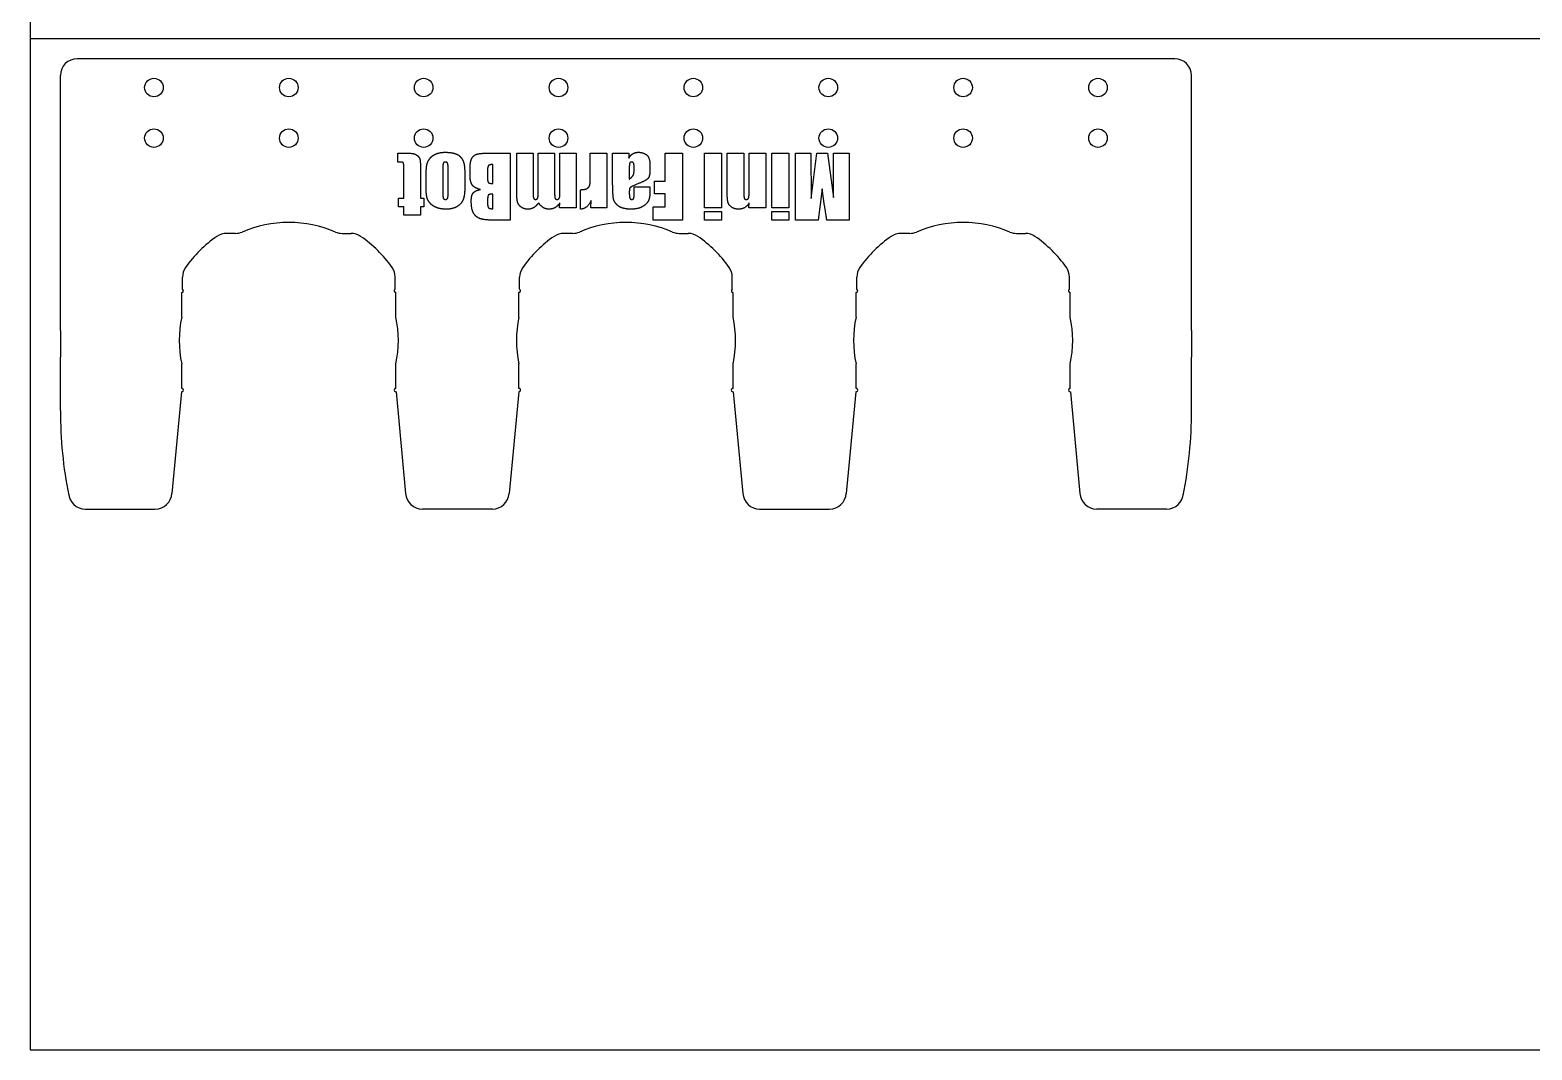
# Model space of a CAD drawing. Header units: millimetres. Extents: x 169 to 969, y 234 to 834.
# Drawn here: x 169.1 to 614.6, y 233.8 to 536.3 of the extents above; entities that cross this region are included whole.
import ezdxf

# ---------------------------------------------------------------- set-up
doc = ezdxf.new("R2010")
doc.units = ezdxf.units.MM
doc.header["$MEASUREMENT"] = 0
for name, color, linetype, true_color in [('標籤$切斷線', 1, 'Continuous', 0xff0000), ('邊框空跑', 4, 'Continuous', 0x00ffff), ('預設值', 18, 'Continuous', 0x000000), ('預設值$零件切斷線', 1, 'Continuous', 0xff0000), ('預設值$零件切斷線$零件邊框切斷', 5, 'Continuous', 0x0000ff)]:
    doc.layers.add(name, color=color, linetype=linetype, true_color=true_color)

msp = doc.modelspace()

# ---------------------------------------------------------------- linework, layer by layer
at = {"layer": '標籤$切斷線'}
msp.add_line((169.11, 533.76), (969.11, 533.76), dxfattribs=at)
at = {"layer": '邊框空跑'}
msp.add_lwpolyline([(969.11, 833.76), (169.11, 833.76), (169.11, 233.76), (969.11, 233.76)], close=True, dxfattribs=at)
at = {"layer": '預設值'}
for p, q in [((278.17, 497.11), (278.17, 499.76)), ((278.17, 499.76), (280.24, 499.76)), ((305.62, 499.76), (311.55, 499.76)), ((311.55, 499.76), (311.55, 479.88)), ((313.47, 488.15), (313.47, 499.76)), ((313.47, 499.76), (318.29, 499.76)), ((318.29, 499.76), (318.29, 489.11)), ((319.86, 489.11), (319.86, 499.76)), ((319.86, 499.76), (324.68, 499.76)), ((324.68, 499.76), (324.68, 489.38)), ((326.25, 488.43), (326.25, 499.76)), ((326.25, 499.76), (331.06, 499.76)), ((331.06, 499.76), (331.06, 483.49)), ((335.28, 493.33), (335.28, 499.76)), ((335.28, 499.76), (340.22, 499.76)), ((340.22, 499.76), (340.22, 483.49)), ((341.91, 491.56), (341.91, 499.76)), ((341.91, 499.76), (346.73, 499.76)), ((346.73, 499.76), (346.73, 498.25)), ((357.45, 491.44), (357.45, 499.76)), ((357.45, 499.76), (362.63, 499.76)), ((362.63, 499.76), (362.63, 479.88)), ((369.14, 483.49), (369.14, 499.76)), ((369.14, 499.76), (374.2, 499.76)), ((374.2, 499.76), (374.2, 483.49)), ((375.88, 488.31), (375.88, 499.76)), ((375.88, 499.76), (380.82, 499.76)), ((380.82, 499.76), (380.82, 488.45)), ((382.39, 488.72), (382.39, 499.76)), ((382.39, 499.76), (387.33, 499.76)), ((387.33, 499.76), (387.33, 483.49)), ((389.14, 483.49), (389.14, 499.76)), ((389.14, 499.76), (394.2, 499.76)), ((394.2, 499.76), (394.2, 483.49)), ((396.13, 479.88), (396.13, 499.76)), ((396.13, 499.76), (400.7, 499.76)), ((400.7, 499.76), (400.76, 486.34)), ((400.76, 486.34), (402.51, 499.76)), ((402.51, 499.76), (405.64, 499.76)), ((405.64, 499.76), (407.39, 486.58)), ((407.39, 486.58), (407.45, 499.76)), ((407.45, 499.76), (412.03, 499.76)), ((412.03, 499.76), (412.03, 479.88)), ((279.98, 486.38), (279.98, 495.12)), ((284.92, 494.69), (284.92, 486.38)), ((291.55, 495.42), (291.55, 487.92)), ((293.11, 487.92), (293.11, 495.26)), ((299.62, 493.22), (299.62, 495.07)), ((304.8, 494.5), (304.8, 492.61)), ((306.37, 490.72), (306.37, 496.38)), ((346.85, 495.32), (346.85, 492)), ((352.99, 496.08), (352.99, 494.75)), ((286.61, 489.14), (286.61, 493.13)), ((298.05, 493.67), (298.05, 489.5)), ((354.32, 487.71), (354.32, 491.44)), ((354.32, 491.44), (357.45, 491.44)), ((278.41, 483.85), (278.41, 486.38)), ((278.41, 486.38), (279.98, 486.38)), ((284.92, 486.38), (285.88, 486.38)), ((285.88, 486.38), (285.88, 483.85)), ((306.37, 483.25), (306.37, 487.59)), ((332.39, 483.13), (332.39, 488.91)), ((335.4, 483.49), (335.52, 485.68)), ((348.29, 489.76), (352.99, 489.76)), ((348.29, 488.04), (348.29, 489.76)), ((352.99, 489.76), (352.99, 488.66)), ((357.45, 487.71), (354.32, 487.71)), ((357.45, 483.85), (357.45, 487.71)), ((404.02, 489.16), (402.84, 479.88)), ((404.79, 484.09), (404.02, 489.16)), ((279.98, 483.85), (278.41, 483.85)), ((279.98, 481.32), (279.98, 483.85)), ((284.92, 481.32), (279.98, 481.32)), ((285.88, 483.85), (284.92, 483.85)), ((284.92, 483.85), (284.92, 481.32)), ((326.13, 483.49), (326.25, 485.03)), ((331.06, 483.49), (326.13, 483.49)), ((340.22, 483.49), (335.4, 483.49)), ((353.96, 479.88), (353.96, 483.85)), ((353.96, 483.85), (357.45, 483.85)), ((374.2, 483.49), (369.14, 483.49)), ((369.14, 479.88), (369.14, 482.41)), ((369.14, 482.41), (374.2, 482.41)), ((374.2, 482.41), (374.2, 479.88)), ((382.27, 483.49), (382.39, 484.97)), ((387.33, 483.49), (382.27, 483.49)), ((394.2, 483.49), (389.14, 483.49)), ((389.14, 479.88), (389.14, 482.41)), ((389.14, 482.41), (394.2, 482.41)), ((394.2, 482.41), (394.2, 479.88)), ((311.55, 479.88), (306.43, 479.88)), ((362.63, 479.88), (353.96, 479.88)), ((374.2, 479.88), (369.14, 479.88)), ((394.2, 479.88), (389.14, 479.88)), ((402.84, 479.88), (396.13, 479.88)), ((412.03, 479.88), (405.43, 479.88))]:
    msp.add_line(p, q, dxfattribs=at)
for points in [[(280.24, 499.76), (282, 499.76), (282.75, 499.61)], [(282.75, 499.61), (283.5, 499.47), (284.07, 498.96)], [(284.07, 498.96), (284.64, 498.45), (284.78, 497.79)], [(287.78, 498.26), (288.51, 499.15), (289.65, 499.57)], [(289.65, 499.57), (290.8, 500), (292.28, 500)], [(292.28, 500), (293.94, 500), (295.09, 499.64)], [(295.09, 499.64), (296.24, 499.27), (296.87, 498.54)], [(300.08, 498.07), (300.53, 499.04), (301.53, 499.4)], [(301.53, 499.4), (302.53, 499.76), (305.62, 499.76)], [(346.73, 498.25), (347.18, 499.12), (347.88, 499.56)], [(347.88, 499.56), (348.59, 500), (349.57, 500)], [(349.57, 500), (350.85, 500), (351.92, 499.27)], [(351.92, 499.27), (352.99, 498.54), (352.99, 496.08)], [(279.79, 496.92), (279.59, 497.11), (278.17, 497.11)], [(279.98, 495.12), (279.98, 496.74), (279.79, 496.92)], [(284.78, 497.79), (284.92, 497.13), (284.92, 494.69)], [(286.61, 493.13), (286.61, 495.32), (286.83, 496.35)], [(286.83, 496.35), (287.05, 497.37), (287.78, 498.26)], [(291.7, 496.79), (291.55, 496.47), (291.55, 495.42)], [(292.33, 497.11), (291.85, 497.11), (291.7, 496.79)], [(292.95, 496.76), (292.79, 497.11), (292.33, 497.11)], [(293.11, 495.26), (293.11, 496.41), (292.95, 496.76)], [(296.87, 498.54), (297.51, 497.81), (297.78, 496.78)], [(297.78, 496.78), (298.05, 495.74), (298.05, 493.67)], [(299.62, 495.07), (299.62, 497.09), (300.08, 498.07)], [(305.08, 496.03), (304.8, 495.72), (304.8, 494.5)], [(306.37, 496.38), (305.36, 496.35), (305.08, 496.03)], [(346.98, 496.82), (346.85, 496.53), (346.85, 495.32)], [(347.54, 497.11), (347.11, 497.11), (346.98, 496.82)], [(348.14, 496.74), (347.99, 497.11), (347.54, 497.11)], [(348.12, 493.44), (348.29, 494.03), (348.29, 495.12)], [(348.29, 495.12), (348.29, 496.38), (348.14, 496.74)], [(352.99, 494.75), (352.99, 492.93), (352.42, 492.27)], [(300.26, 490.32), (299.62, 491.27), (299.62, 493.22)], [(302.69, 488.97), (300.9, 489.38), (300.26, 490.32)], [(304.8, 492.61), (304.8, 491.31), (305.05, 491.03)], [(305.05, 491.03), (305.3, 490.76), (306.37, 490.72)], [(334.36, 489.28), (334.99, 489.65), (335.14, 490.31)], [(335.14, 490.31), (335.28, 490.96), (335.28, 493.33)], [(342.16, 486.21), (341.91, 487.51), (341.91, 491.56)], [(346.85, 492), (347.94, 492.86), (348.12, 493.44)], [(349.6, 490.72), (347.19, 489.77), (347.02, 489.44)], [(352.42, 492.27), (351.85, 491.61), (349.6, 490.72)], [(286.85, 486.56), (286.61, 487.41), (286.61, 489.14)], [(287.74, 484.92), (287.09, 485.72), (286.85, 486.56)], [(291.55, 487.92), (291.55, 486.67), (291.69, 486.35)], [(291.69, 486.35), (291.84, 486.02), (292.32, 486.02)], [(292.32, 486.02), (292.79, 486.02), (292.95, 486.35)], [(292.95, 486.35), (293.11, 486.67), (293.11, 487.92)], [(297.56, 485.95), (297.06, 484.68), (295.78, 483.9)], [(298.05, 489.5), (298.05, 487.23), (297.56, 485.95)], [(299.98, 485.51), (299.98, 487.24), (300.53, 487.92)], [(300.53, 487.92), (301.08, 488.61), (302.69, 488.97)], [(304.99, 487.21), (304.8, 486.84), (304.8, 485.11)], [(305.89, 487.58), (305.19, 487.58), (304.99, 487.21)], [(306.37, 487.59), (306.06, 487.58), (305.89, 487.58)], [(313.71, 485.25), (313.47, 486.15), (313.47, 488.15)], [(318.29, 489.11), (318.29, 487.02), (318.43, 486.52)], [(318.43, 486.52), (318.56, 486.02), (319.06, 486.02)], [(319.06, 486.02), (319.57, 486.02), (319.71, 486.51)], [(319.71, 486.51), (319.86, 487.01), (319.86, 489.11)], [(324.68, 489.38), (324.68, 486.98), (324.79, 486.5)], [(324.79, 486.5), (324.91, 486.02), (325.42, 486.02)], [(325.42, 486.02), (325.74, 486.02), (325.97, 486.27)], [(325.97, 486.27), (326.2, 486.53), (326.22, 486.89)], [(326.22, 486.89), (326.25, 487.25), (326.25, 488.43)], [(332.39, 488.91), (333.73, 488.91), (334.36, 489.28)], [(335.52, 485.68), (334.44, 483.27), (332.39, 483.13)], [(343.68, 484.02), (342.42, 484.91), (342.16, 486.21)], [(347.02, 489.44), (346.85, 489.11), (346.85, 488.08)], [(346.85, 488.08), (346.85, 486.8), (347.02, 486.41)], [(347.02, 486.41), (347.2, 486.02), (347.6, 486.02)], [(347.6, 486.02), (348.07, 486.02), (348.18, 486.35)], [(348.18, 486.35), (348.29, 486.68), (348.29, 488.04)], [(352.56, 485.73), (352.13, 484.71), (350.83, 483.92)], [(352.99, 488.66), (352.99, 486.76), (352.56, 485.73)], [(376.12, 485.25), (375.88, 486.17), (375.88, 488.31)], [(380.82, 488.45), (380.82, 486.76), (380.94, 486.39)], [(380.94, 486.39), (381.05, 486.02), (381.57, 486.02)], [(381.57, 486.02), (382.11, 486.02), (382.25, 486.45)], [(382.25, 486.45), (382.39, 486.87), (382.39, 488.72)], [(289.6, 483.63), (288.4, 484.12), (287.74, 484.92)], [(292.49, 483.13), (290.81, 483.13), (289.6, 483.63)], [(295.78, 483.9), (294.49, 483.13), (292.49, 483.13)], [(300.75, 481.79), (299.98, 482.94), (299.98, 485.51)], [(302.76, 480.26), (301.51, 480.63), (300.75, 481.79)], [(304.8, 485.11), (304.8, 484.19), (304.96, 483.82)], [(304.96, 483.82), (305.12, 483.46), (305.37, 483.36)], [(305.37, 483.36), (305.63, 483.26), (306.37, 483.25)], [(314.76, 483.75), (313.94, 484.36), (313.71, 485.25)], [(316.83, 483.13), (315.58, 483.13), (314.76, 483.75)], [(318.56, 483.61), (317.78, 483.13), (316.83, 483.13)], [(319.96, 485.03), (319.34, 484.08), (318.56, 483.61)], [(323.07, 483.13), (321.09, 483.13), (319.96, 485.03)], [(324.88, 483.61), (324.08, 483.13), (323.07, 483.13)], [(326.25, 485.03), (325.67, 484.08), (324.88, 483.61)], [(347.44, 483.13), (344.95, 483.13), (343.68, 484.02)], [(350.83, 483.92), (349.52, 483.13), (347.44, 483.13)], [(377.17, 483.73), (376.35, 484.34), (376.12, 485.25)], [(379.26, 483.13), (377.98, 483.13), (377.17, 483.73)], [(381.07, 483.59), (380.28, 483.13), (379.26, 483.13)], [(382.39, 484.97), (381.85, 484.05), (381.07, 483.59)], [(405.43, 479.88), (405.16, 481.66), (404.79, 484.09)], [(306.43, 479.88), (304.01, 479.88), (302.76, 480.26)]]:
    msp.add_open_spline(points, degree=2, dxfattribs=at)
at = {"layer": '預設值$零件切斷線'}
for centre in [(205.86, 519.2), (245.86, 519.2), (285.86, 519.2), (325.86, 519.2), (365.86, 519.2), (405.86, 519.2), (445.86, 519.2), (485.86, 519.2), (205.86, 504.2), (245.86, 504.2), (285.86, 504.2), (325.86, 504.2), (365.86, 504.2), (405.86, 504.2), (445.86, 504.2), (485.86, 504.2)]:
    msp.add_circle(centre, 2.75, dxfattribs=at)
at = {"layer": '預設值$零件切斷線$零件邊框切斷'}
for p, q in [((230.06, 475.94), (227.4, 475.94)), ((261.67, 475.94), (264.33, 475.94)), ((330.06, 475.94), (327.4, 475.94)), ((361.67, 475.94), (364.33, 475.94)), ((430.06, 475.94), (427.4, 475.94)), ((461.67, 475.94), (464.33, 475.94)), ((185.5, 394.2), (206.23, 394.2)), ((306.23, 394.2), (285.5, 394.2)), ((385.5, 394.2), (406.23, 394.2)), ((506.23, 394.2), (485.5, 394.2))]:
    msp.add_line(p, q, dxfattribs=at)
for points in [[(508.61, 527.76), (183.11, 527.76)], [(178.11, 447.19), (178.11, 522.76)], [(513.61, 447.19), (513.61, 522.76)], [(214.33, 459.38), (214.33, 462.96)], [(277.4, 459.38), (277.4, 462.96)], [(314.33, 459.38), (314.33, 462.96)], [(377.4, 459.38), (377.4, 462.96)], [(414.33, 459.38), (414.33, 462.96)], [(477.4, 459.38), (477.4, 462.96)], [(214.11, 451.14), (214.11, 458.43)], [(277.61, 451.14), (277.61, 458.43)], [(314.11, 451.14), (314.11, 458.43)], [(377.61, 451.14), (377.61, 458.43)], [(414.11, 451.14), (414.11, 458.43)], [(477.61, 451.14), (477.61, 458.43)], [(178.11, 447.19), (178.11, 439.19)], [(178.11, 447.19), (178.11, 439.19)], [(513.61, 447.19), (513.61, 439.19)], [(513.61, 447.19), (513.61, 439.19)], [(178.11, 423.43), (178.11, 439.19)], [(214.11, 429.97), (214.11, 437.26)], [(277.61, 429.97), (277.61, 437.26)], [(314.11, 429.97), (314.11, 437.26)], [(377.61, 429.97), (377.61, 437.26)], [(414.11, 429.97), (414.11, 437.26)], [(477.61, 429.97), (477.61, 437.26)], [(513.61, 423.43), (513.61, 439.19)], [(214.07, 428.97), (211.21, 398.82)], [(277.66, 428.97), (280.51, 398.82)], [(314.07, 428.97), (311.21, 398.82)], [(377.66, 428.97), (380.51, 398.82)], [(414.07, 428.97), (411.21, 398.82)], [(477.66, 428.97), (480.51, 398.82)]]:
    msp.add_lwpolyline(points, dxfattribs=at)
for centre, radius, start, end in [((183.11, 522.76), 5, 90, 180), ((508.61, 522.76), 5, 0, 90), ((245.86, 444.2), 35, 90, 113.2714), ((245.86, 444.2), 35, 66.7286, 90), ((345.86, 444.2), 35, 90, 113.2714), ((345.86, 444.2), 35, 66.7286, 90), ((445.86, 444.2), 35, 90, 113.2714), ((445.86, 444.2), 35, 66.7286, 90), ((245.86, 444.2), 37.5, 124.6192, 144.7363), ((227.4, 470.94), 5, 90, 124.6192), ((230.06, 480.94), 5, 270, 293.2714), ((261.67, 480.94), 5, 246.7286, 270), ((264.33, 470.94), 5, 55.3808, 90), ((245.86, 444.2), 37.5, 35.2637, 55.3808), ((345.86, 444.2), 37.5, 124.6192, 144.7363), ((327.4, 470.94), 5, 90, 124.6192), ((330.06, 480.94), 5, 270, 293.2714), ((361.67, 480.94), 5, 246.7286, 270), ((364.33, 470.94), 5, 55.3808, 90), ((345.86, 444.2), 37.5, 35.2637, 55.3808), ((445.86, 444.2), 37.5, 124.6192, 144.7363), ((427.4, 470.94), 5, 90, 124.6192), ((430.06, 480.94), 5, 270, 293.2714), ((461.67, 480.94), 5, 246.7286, 270), ((464.33, 470.94), 5, 55.3808, 90), ((445.86, 444.2), 37.5, 35.2637, 55.3808), ((219.33, 462.96), 5, 144.7363, 180), ((272.4, 462.96), 5, 0, 35.2637), ((319.33, 462.96), 5, 144.7363, 180), ((372.4, 462.96), 5, 0, 35.2637), ((419.33, 462.96), 5, 144.7363, 180), ((472.4, 462.96), 5, 0, 35.2637), ((214.11, 458.93), 0.5, 270, 64.7042), ((277.61, 458.93), 0.5, 115.2958, 270), ((314.11, 458.93), 0.5, 270, 64.7042), ((377.61, 458.93), 0.5, 115.2958, 270), ((414.11, 458.93), 0.5, 270, 64.7042), ((477.61, 458.93), 0.5, 115.2958, 270), ((245.86, 444.2), 32.5, 167.6671, 192.3329), ((245.86, 444.2), 32.5, 347.6671, 12.3329), ((345.86, 444.2), 32.5, 167.6671, 192.3329), ((345.86, 444.2), 32.5, 347.6671, 12.3329), ((445.86, 444.2), 32.5, 167.6671, 192.3329), ((445.86, 444.2), 32.5, 347.6671, 12.3329), ((214.11, 429.47), 0.5, 264.5953, 90), ((277.61, 429.47), 0.5, 90, 275.4047), ((314.11, 429.47), 0.5, 264.5953, 90), ((377.61, 429.47), 0.5, 90, 275.4047), ((414.11, 429.47), 0.5, 264.5953, 90), ((477.61, 429.47), 0.5, 90, 275.4047), ((307.37, 423.43), 129.26, 180.0004, 191.245), ((384.36, 423.43), 129.26, 348.755, 359.9996), ((185.5, 399.2), 5, 184.3336, 270), ((206.23, 399.2), 5, 270, 355.6664), ((285.5, 399.2), 5, 184.3336, 270), ((306.23, 399.2), 5, 270, 355.6664), ((385.5, 399.2), 5, 184.3336, 270), ((406.23, 399.2), 5, 270, 355.6664), ((485.5, 399.2), 5, 184.3336, 270), ((506.23, 399.2), 5, 270, 355.6664)]:
    msp.add_arc(centre, radius, start, end, dxfattribs=at)

doc.saveas('drawing.dxf')
